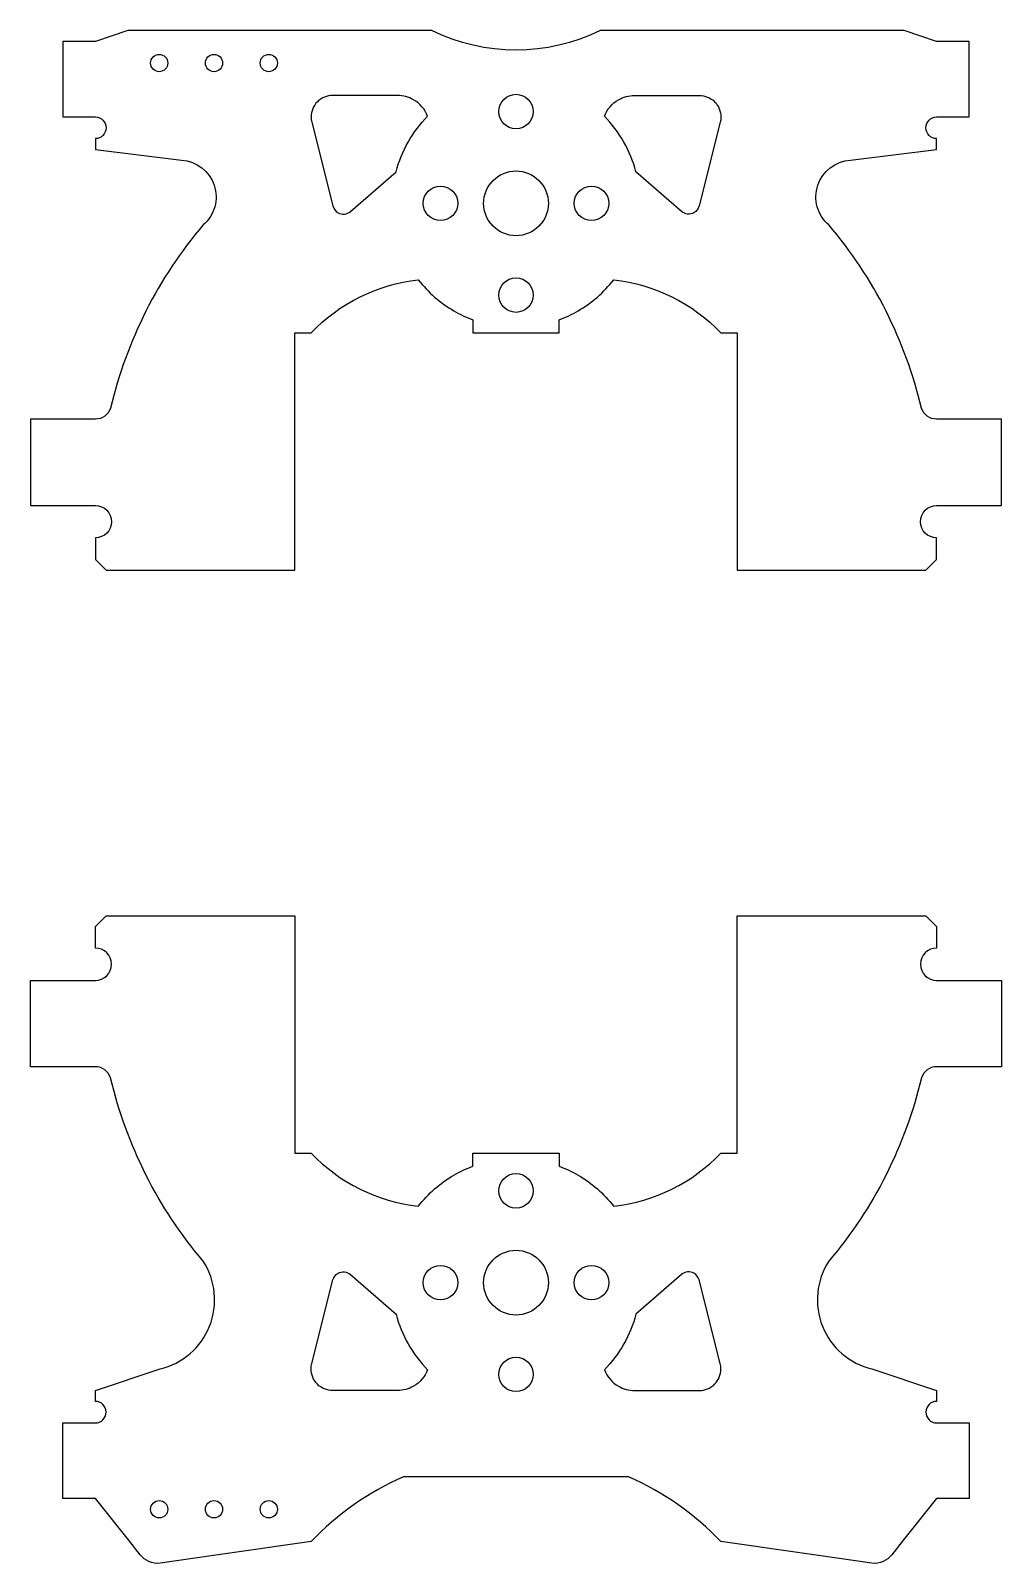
# Model space of a CAD drawing. Header units: millimetres. Extents: x -22.5 to 22.5, y -38 to 33.
import ezdxf

# ---------------------------------------------------------------- set-up
doc = ezdxf.new("R2010")
doc.units = ezdxf.units.MM
doc.layers.add('PCBTurbin', color=70, linetype='Continuous')

msp = doc.modelspace()

# ---------------------------------------------------------------- linework, layer by layer
at = {"layer": 'PCBTurbin'}
for points in [[(14.833, 33), (3.902, 33, -0.230605), (-3.902, 33), (-14.833, 33), (-18, 33), (-19.5, 32.5), (-21, 32.5), (-21, 29), (-19.5, 29, -1), (-19.5, 28), (-19.5, 27.5), (-15.5, 27, -0.672624), (-14.5, 24, 0.119351), (-18.791, 15.506, -0.320324), (-19.5, 15), (-22.5, 15), (-22.5, 11), (-19.5, 11, -1), (-19.5, 9.5), (-19.5, 8.5), (-19, 8), (-10.25, 8), (-10.25, 19), (-9.5, 19, -0.175882), (-4.53, 21.458, 0.096201), (-2.875, 20.02, 0.042112), (-2, 19.609), (-2, 19), (2, 19), (2, 19.609, 0.042112), (2.875, 20.02, 0.096201), (4.53, 21.458, -0.175882), (9.5, 19), (10.25, 19), (10.25, 8), (19, 8), (19.5, 8.5), (19.5, 9.5, -1), (19.5, 11), (22.5, 11), (22.5, 15), (19.5, 15, -0.320324), (18.791, 15.506, 0.119351), (14.5, 24, -0.672624), (15.5, 27), (19.5, 27.5), (19.5, 28, -1), (19.5, 29), (21, 29), (21, 32.5), (19.5, 32.5), (18, 33)], [(-4.098, 29.033, 0.17259), (-4.75, 29.799, 0.131652), (-5.5, 30), (-8.5, 30, 0.414214), (-9.5, 29, 0.062258), (-9.469, 28.754), (-8.485, 24.877, 0.202316), (-8.25, 24.567, 0.320191), (-7.672, 24.623), (-5.562, 26.458, -0.131018)], [(4.098, 29.033, -0.17259), (4.75, 29.799, -0.131652), (5.5, 30), (8.5, 30, -0.414214), (9.5, 29, -0.062258), (9.469, 28.754), (8.485, 24.877, -0.202316), (8.25, 24.567, -0.320191), (7.672, 24.623), (5.562, 26.458, 0.131018)], [(17.426, -37.605, -0.252925), (16.5, -38), (9.5, -37, 0.10089), (5.216, -34), (-5.216, -34, 0.10089), (-9.5, -37), (-16.5, -38, -0.252925), (-17.426, -37.605), (-17.908, -37), (-19.5, -35), (-21, -35), (-21, -34), (-21, -31.5), (-19.5, -31.5, 1), (-19.5, -30.5), (-19.5, -30), (-16.5, -29, 0.517332), (-14.5, -24, -0.119351), (-18.791, -15.506, 0.320324), (-19.5, -15), (-22.5, -15), (-22.5, -11), (-19.5, -11, 1), (-19.5, -9.5), (-19.5, -8.5), (-19, -8), (-10.25, -8), (-10.25, -19), (-9.5, -19, 0.175882), (-4.53, -21.458, -0.096201), (-2.875, -20.02, -0.042112), (-2, -19.609), (-2, -19), (2, -19), (2, -19.609, -0.042112), (2.875, -20.02, -0.096201), (4.53, -21.458, 0.175882), (9.5, -19), (10.25, -19), (10.25, -8), (19, -8), (19.5, -8.5), (19.5, -9.5, 1), (19.5, -11), (22.5, -11), (22.5, -15), (19.5, -15, 0.320324), (18.791, -15.506, -0.119351), (14.5, -24, 0.517332), (16.5, -29), (19.5, -30), (19.5, -30.5, 1), (19.5, -31.5), (21, -31.5), (21, -34), (21, -35), (19.5, -35), (17.908, -37)], [(-4.098, -29.033, -0.17259), (-4.75, -29.799, -0.131652), (-5.5, -30), (-8.5, -30, -0.414214), (-9.5, -29, -0.062258), (-9.469, -28.754), (-8.485, -24.877, -0.202316), (-8.25, -24.567, -0.320191), (-7.672, -24.623), (-5.562, -26.458, 0.131018)], [(4.098, -29.033, 0.17259), (4.75, -29.799, 0.131652), (5.5, -30), (8.5, -30, 0.414214), (9.5, -29, 0.062258), (9.469, -28.754), (8.485, -24.877, 0.202316), (8.25, -24.567, 0.320191), (7.672, -24.623), (5.562, -26.458, -0.131018)]]:
    msp.add_lwpolyline(points, format="xyb", close=True, dxfattribs=at)
for centre, radius in [((-16.54, 31.5), 0.4), ((-14, 31.5), 0.4), ((-11.46, 31.5), 0.4), ((0, 29.25), 0.8), ((0, 25), 1.5), ((-3.5, 25), 0.8), ((3.5, 25), 0.8), ((0, 20.75), 0.8), ((0, -20.75), 0.8), ((0, -25), 1.5), ((-3.5, -25), 0.8), ((3.5, -25), 0.8), ((0, -29.25), 0.8), ((-16.54, -35.5), 0.4), ((-14, -35.5), 0.4), ((-11.46, -35.5), 0.4)]:
    msp.add_circle(centre, radius, dxfattribs=at)

doc.saveas('drawing.dxf')
